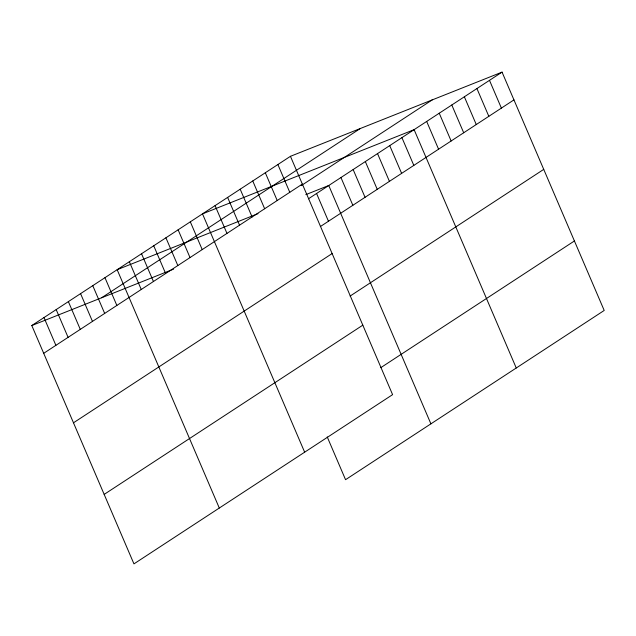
<?xml version="1.0" encoding="UTF-8"?>
<svg xmlns="http://www.w3.org/2000/svg" width="636" height="636" viewBox="0 0 636 636"><rect width="100%" height="100%" fill="white"/><g stroke="black" fill="none" stroke-linecap="round" stroke-linejoin="round"><path stroke-width="0.95" d="M290.445 156.313L392.595 394.646L133.95 563.878L31.8 325.545L290.445 156.313L502.05 72.122L604.2 310.455L345.555 479.687L327.23 436.924M101.633 297.759L360.278 128.536M43.701 353.314L302.346 184.082M301.202 185.633L432.218 99.908M308.436 198.806L502.05 72.122M320.337 226.567L513.952 99.884M73.482 422.797L332.127 253.565M350.118 296.058L543.732 169.375M104.169 494.395L362.814 325.163M380.805 367.648L574.419 240.965M258.009 213.656L117.151 269.704L219.301 508.029M305.789 194.648L328.756 185.505L430.906 423.838M31.8 325.545L173.572 269.139M489.489 80.343L501.391 108.104M476.928 88.563L488.83 116.324M464.36 96.783L476.261 124.545M451.798 105.004L463.7 132.765M439.238 113.224L451.139 140.985M426.677 121.444L438.578 149.206M516.257 367.99L414.115 129.657L202.502 213.855L304.652 452.188M401.92 137.638L413.821 165.4M389.725 145.62L401.626 173.382M377.53 153.594L389.431 181.363M365.342 161.576L377.235 189.337M353.147 169.55L365.048 197.319M340.952 177.531L352.853 205.293M316.569 193.487L328.462 221.249M277.884 164.533L289.785 192.303M265.315 172.754L277.216 200.523M252.754 180.974L264.656 208.743M240.193 189.194L252.095 216.963M227.632 197.414L239.534 225.184M215.071 205.635L226.965 233.396M190.315 221.829L202.216 249.598M178.12 229.811L190.021 257.572M165.924 237.792L177.826 265.554M153.729 245.766L165.63 273.528M141.542 253.748L153.443 281.51M129.346 261.722L141.248 289.491M104.956 277.678L116.857 305.447M92.769 285.659L104.67 313.421M80.573 293.633L92.474 321.403M68.378 301.615L80.279 329.376M56.183 309.589L68.084 337.358M43.995 317.571L55.896 345.332"/></g></svg>
